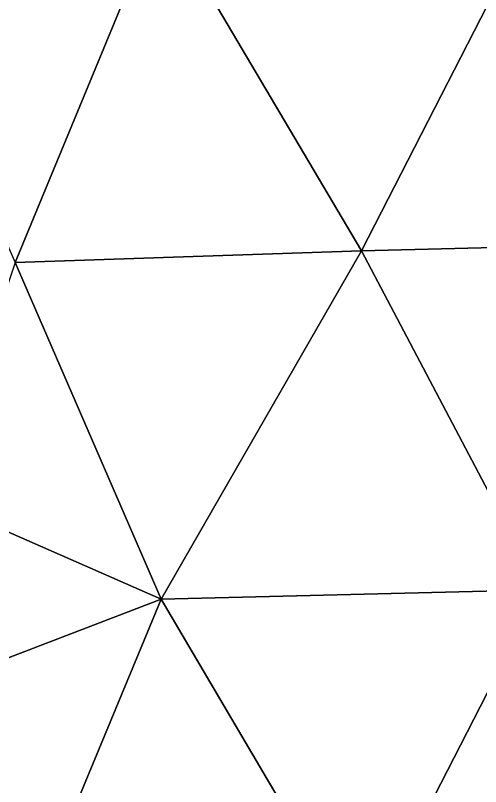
# Model space of a CAD drawing. Header units: metres. Extents: x 1 to 72, y -280 to 0.
# Drawn here: x 23 to 36.75, y -179.57 to -156.78 of the extents above; entities that cross this region are included whole.
import ezdxf

# ---------------------------------------------------------------- set-up
doc = ezdxf.new("R2010")
doc.units = ezdxf.units.M

msp = doc.modelspace()

# ---------------------------------------------------------------- linework, layer by layer
at = {"layer": 'layer', "color": 0}
for points in [[(33.2263, -163.74), (38.5166, -153.418), (27.2936, -153.689)], [(45.029, -163.439), (38.5166, -153.418), (33.2263, -163.74)], [(22.9988, -164.082), (27.2936, -153.689), (19.6763, -156.6)], [(33.2263, -163.74), (27.2936, -153.689), (22.9988, -164.082)], [(38.5142, -173.758), (45.029, -163.439), (33.2263, -163.74)], [(27.3151, -174.029), (33.2263, -163.74), (22.9988, -164.082)], [(38.5142, -173.758), (33.2263, -163.74), (27.3151, -174.029)], [(27.3151, -174.029), (22.9988, -164.082), (20.6586, -171.114)], [(19.7537, -176.924), (27.3151, -174.029), (20.6586, -171.114)], [(33.2186, -184.068), (38.5142, -173.758), (27.3151, -174.029)], [(45.0116, -183.769), (38.5142, -173.758), (33.2186, -184.068)], [(23.0079, -184.406), (27.3151, -174.029), (19.7537, -176.924)], [(33.2186, -184.068), (27.3151, -174.029), (23.0079, -184.406)], [(23.0079, -184.406), (19.7537, -176.924), (16.0243, -181.973)]]:
    msp.add_3dface(points, dxfattribs=at)

doc.saveas('drawing.dxf')
